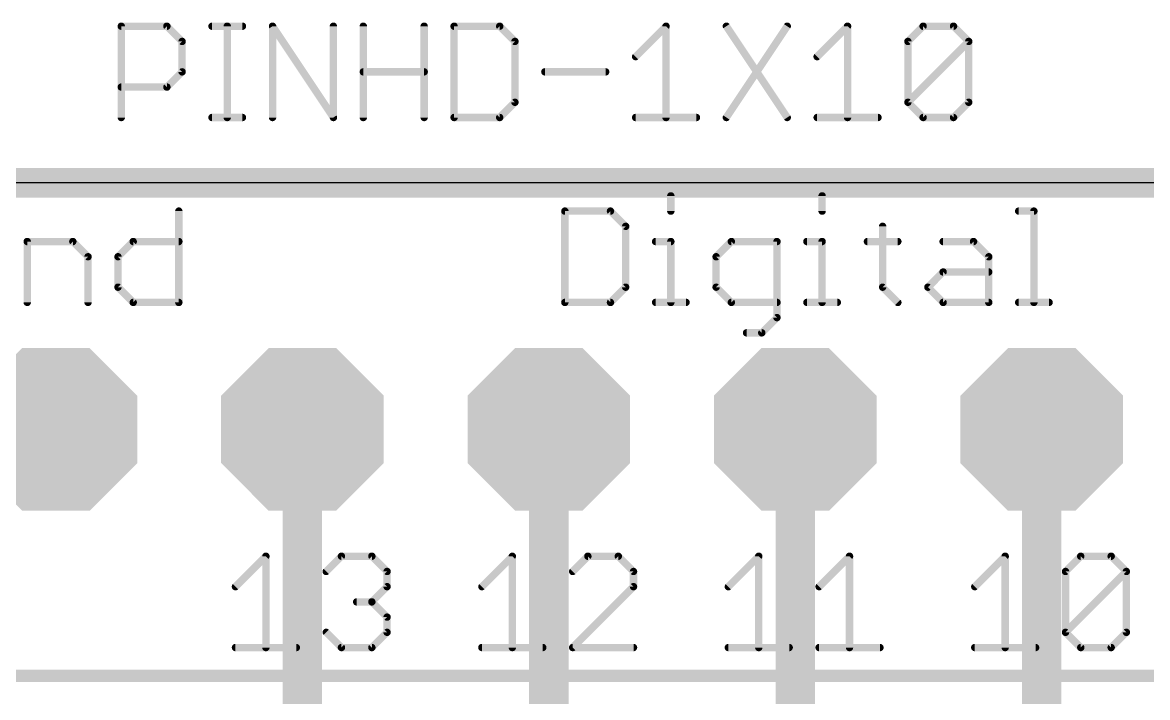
# Model space of a CAD drawing. Extents: x -4.4 to 68.7, y -2.2 to 55.1.
# Drawn here: x 26.07 to 37.67, y 48.04 to 54.99 of the extents above; entities that cross this region are included whole.
import ezdxf

# ---------------------------------------------------------------- set-up
doc = ezdxf.new("R2010")
doc.units = 0
for name, color, linetype in [('16', 132, 'CONTINUOUS'), ('17', 110, 'CONTINUOUS'), ('20', 53, 'CONTINUOUS'), ('21', 40, 'CONTINUOUS'), ('27', 253, 'CONTINUOUS')]:
    doc.layers.add(name, color=color, linetype=linetype)

# ---------------------------------------------------------------- blocks, each defined once
blk = doc.blocks.new('OCTAGONP')
at = {"const_width": 0.5}
blk.add_lwpolyline([(-0.25, -0.1036), (-0.25, 0.1036), (-0.1036, 0.25), (0.1036, 0.25), (0.25, 0.1036), (0.25, -0.1036), (0.1036, -0.25), (-0.1036, -0.25), (-0.25, -0.1036), (-0.25, 0.1036)], dxfattribs=at)

msp = doc.modelspace()

# ---------------------------------------------------------------- linework, layer by layer
at = {"layer": '16'}
for points, const_width in [([(64.516, 53.34), (0, 53.34)], 0.3048), ([(28.956, 50.8), (28.956, 46.99)], 0.4064), ([(31.496, 50.8), (31.496, 46.99)], 0.4064), ([(34.036, 50.8), (34.036, 46.99)], 0.4064), ([(36.576, 50.8), (36.576, 46.99)], 0.4064)]:
    msp.add_lwpolyline(points, dxfattribs=dict(at, const_width=const_width))
at = {"layer": '16', "const_width": 0.2032}
for points in [[(29.0576, 50.8, 1), (28.8544, 50.8)], [(31.5976, 50.8, 1), (31.3944, 50.8)], [(34.1376, 50.8, 1), (33.9344, 50.8)], [(36.6776, 50.8, 1), (36.4744, 50.8)]]:
    msp.add_lwpolyline(points, format="xyb", dxfattribs=at)
at = {"layer": '20'}
msp.add_line((64.516, 53.34), (0, 53.34), dxfattribs=at)
at = {"layer": '21', "const_width": 0.0381}
for points in [[(32.7724, 53.2055, 1), (32.7343, 53.2055)], [(34.3316, 53.2055, 1), (34.2935, 53.2055)], [(27.7013, 53.0487, 1), (27.6632, 53.0487)], [(31.6802, 53.0487, 1), (31.6421, 53.0487)], [(31.6611, 53.0678, 1), (31.6611, 53.0297)], [(32.1449, 53.0622, 1), (32.1179, 53.0352)], [(32.1314, 53.0297, 1), (32.1314, 53.0678)], [(32.7343, 53.0487, 1), (32.7724, 53.0487)], [(34.2935, 53.0487, 1), (34.3316, 53.0487)], [(36.3387, 53.0678, 1), (36.3387, 53.0297)], [(36.5145, 53.0487, 1), (36.4764, 53.0487)], [(36.4955, 53.0297, 1), (36.4955, 53.0678)], [(32.3072, 52.8919, 1), (32.2691, 52.8919)], [(32.2747, 52.8785, 1), (32.3016, 52.9054)], [(34.9553, 52.8919, 1), (34.9172, 52.8919)], [(26.1196, 52.7542, 1), (26.1196, 52.7161)], [(26.1387, 52.7352, 1), (26.1006, 52.7352)], [(26.6034, 52.7486, 1), (26.5764, 52.7217)], [(26.5899, 52.7161, 1), (26.5899, 52.7542)], [(27.2119, 52.7542, 1), (27.2119, 52.7161)], [(27.2254, 52.7217, 1), (27.1984, 52.7486)], [(27.6822, 52.7161, 1), (27.6822, 52.7542)], [(32.5966, 52.7542, 1), (32.5966, 52.7161)], [(32.7724, 52.7352, 1), (32.7343, 52.7352)], [(32.7534, 52.7161, 1), (32.7534, 52.7542)], [(33.3771, 52.7542, 1), (33.3771, 52.7161)], [(33.3905, 52.7217, 1), (33.3636, 52.7486)], [(33.8664, 52.7352, 1), (33.8283, 52.7352)], [(33.8474, 52.7161, 1), (33.8474, 52.7542)], [(34.1558, 52.7542, 1), (34.1558, 52.7161)], [(34.3316, 52.7352, 1), (34.2935, 52.7352)], [(34.3126, 52.7161, 1), (34.3126, 52.7542)], [(34.7795, 52.7542, 1), (34.7795, 52.7161)], [(35.093, 52.7161, 1), (35.093, 52.7542)], [(35.5599, 52.7542, 1), (35.5599, 52.7161)], [(35.8869, 52.7486, 1), (35.86, 52.7217)], [(35.8735, 52.7161, 1), (35.8735, 52.7542)], [(26.7657, 52.5784, 1), (26.7276, 52.5784)], [(26.7332, 52.5649, 1), (26.7602, 52.5919)], [(27.0417, 52.5919, 1), (27.0686, 52.5649)], [(27.0742, 52.5784, 1), (27.0361, 52.5784)], [(33.2393, 52.5784, 1), (33.2012, 52.5784)], [(33.2068, 52.5919, 1), (33.2338, 52.5649)], [(36.0493, 52.5784, 1), (36.0112, 52.5784)], [(36.0168, 52.5649, 1), (36.0437, 52.5919)], [(35.5599, 52.4407, 1), (35.5599, 52.4026)], [(35.5734, 52.4082, 1), (35.5465, 52.4351)], [(36.0302, 52.4026, 1), (36.0302, 52.4407)], [(27.0686, 52.2783, 1), (27.0417, 52.2514)], [(32.3016, 52.2514, 1), (32.2747, 52.2783)], [(33.2338, 52.2783, 1), (33.2068, 52.2514)], [(34.9497, 52.2783, 1), (34.9228, 52.2514)], [(35.4166, 52.2783, 1), (35.3897, 52.2514)], [(35.3897, 52.2783, 1), (35.4166, 52.2514)], [(27.0361, 52.2649, 1), (27.0742, 52.2649)], [(32.2691, 52.2649, 1), (32.3072, 52.2649)], [(33.2012, 52.2649, 1), (33.2393, 52.2649)], [(34.9172, 52.2649, 1), (34.9553, 52.2649)], [(26.1006, 52.1081, 1), (26.1387, 52.1081)], [(26.7276, 52.1081, 1), (26.7657, 52.1081)], [(27.2119, 52.1272, 1), (27.2119, 52.0891)], [(27.1984, 52.0946, 1), (27.2254, 52.1216)], [(27.6632, 52.1081, 1), (27.7013, 52.1081)], [(27.6822, 52.0891, 1), (27.6822, 52.1272)], [(31.6611, 52.1272, 1), (31.6611, 52.0891)], [(31.6421, 52.1081, 1), (31.6802, 52.1081)], [(32.1179, 52.1216, 1), (32.1449, 52.0946)], [(32.1314, 52.0891, 1), (32.1314, 52.1272)], [(32.5966, 52.1272, 1), (32.5966, 52.0891)], [(32.7343, 52.1081, 1), (32.7724, 52.1081)], [(32.9102, 52.0891, 1), (32.9102, 52.1272)], [(33.3771, 52.1272, 1), (33.3771, 52.0891)], [(33.3636, 52.0946, 1), (33.3905, 52.1216)], [(33.8474, 52.0891, 1), (33.8474, 52.1272)], [(34.1558, 52.1272, 1), (34.1558, 52.0891)], [(34.2935, 52.1081, 1), (34.3316, 52.1081)], [(34.4693, 52.0891, 1), (34.4693, 52.1272)], [(35.0796, 52.0946, 1), (35.1065, 52.1216)], [(35.5599, 52.1272, 1), (35.5599, 52.0891)], [(35.5465, 52.0946, 1), (35.5734, 52.1216)], [(36.0112, 52.1081, 1), (36.0493, 52.1081)], [(36.0302, 52.0891, 1), (36.0302, 52.1272)], [(36.3387, 52.1272, 1), (36.3387, 52.0891)], [(36.4764, 52.1081, 1), (36.5145, 52.1081)], [(36.6522, 52.0891, 1), (36.6522, 52.1272)], [(33.8283, 51.9513, 1), (33.8664, 51.9513)], [(33.8608, 51.9379, 1), (33.8339, 51.9648)], [(33.5338, 51.8136, 1), (33.5338, 51.7755)], [(33.6906, 51.7755, 1), (33.6906, 51.8136)], [(33.6771, 51.808, 1), (33.7041, 51.7811)], [(28.5986, 49.4927, 1), (28.5605, 49.4927)], [(28.5931, 49.4792, 1), (28.5661, 49.5062)], [(29.3583, 49.5118, 1), (29.3583, 49.4737)], [(29.3718, 49.4792, 1), (29.3449, 49.5062)], [(29.6854, 49.5062, 1), (29.6584, 49.4792)], [(29.6719, 49.4737, 1), (29.6719, 49.5118)], [(31.1386, 49.4927, 1), (31.1005, 49.4927)], [(31.1331, 49.4792, 1), (31.1061, 49.5062)], [(31.8983, 49.5118, 1), (31.8983, 49.4737)], [(31.9118, 49.4792, 1), (31.8849, 49.5062)], [(32.2254, 49.5062, 1), (32.1984, 49.4792)], [(32.2119, 49.4737, 1), (32.2119, 49.5118)], [(33.6786, 49.4927, 1), (33.6405, 49.4927)], [(33.6731, 49.4792, 1), (33.6461, 49.5062)], [(34.6142, 49.4927, 1), (34.5761, 49.4927)], [(34.6086, 49.4792, 1), (34.5816, 49.5062)], [(36.2186, 49.4927, 1), (36.1805, 49.4927)], [(36.2131, 49.4792, 1), (36.1861, 49.5062)], [(36.9783, 49.5118, 1), (36.9783, 49.4737)], [(36.9918, 49.4792, 1), (36.9649, 49.5062)], [(37.3054, 49.5062, 1), (37.2784, 49.4792)], [(37.2919, 49.4737, 1), (37.2919, 49.5118)], [(29.1881, 49.3494, 1), (29.2151, 49.3225)], [(29.8477, 49.3359, 1), (29.8096, 49.3359)], [(29.8152, 49.3225, 1), (29.8421, 49.3494)], [(31.7281, 49.3494, 1), (31.7551, 49.3225)], [(32.3877, 49.3359, 1), (32.3496, 49.3359)], [(32.3552, 49.3225, 1), (32.3821, 49.3494)], [(36.8406, 49.3359, 1), (36.8025, 49.3359)], [(36.8081, 49.3494, 1), (36.8351, 49.3225)], [(37.4677, 49.3359, 1), (37.4296, 49.3359)], [(37.4621, 49.3225, 1), (37.4352, 49.3494)], [(37.4352, 49.3225, 1), (37.4621, 49.3494)], [(28.2526, 49.1926, 1), (28.2795, 49.1657)], [(29.8096, 49.1792, 1), (29.8477, 49.1792)], [(29.8421, 49.1657, 1), (29.8152, 49.1926)], [(30.7926, 49.1926, 1), (30.8195, 49.1657)], [(32.3496, 49.1792, 1), (32.3877, 49.1792)], [(32.3821, 49.1657, 1), (32.3552, 49.1926)], [(33.3326, 49.1926, 1), (33.3595, 49.1657)], [(34.2681, 49.1926, 1), (34.2951, 49.1657)], [(35.8726, 49.1926, 1), (35.8995, 49.1657)], [(29.5151, 49.0415, 1), (29.5151, 49.0034)], [(29.6854, 49.0359, 1), (29.6584, 49.0089)], [(29.6584, 49.0359, 1), (29.6854, 49.0089)], [(29.6719, 49.0034, 1), (29.6719, 49.0415)], [(29.8477, 48.8656, 1), (29.8096, 48.8656)], [(29.8152, 48.8522, 1), (29.8421, 48.8791)], [(29.2151, 48.7223, 1), (29.1881, 48.6954)], [(29.8096, 48.7089, 1), (29.8477, 48.7089)], [(29.8421, 48.6954, 1), (29.8152, 48.7223)], [(36.8351, 48.7223, 1), (36.8081, 48.6954)], [(36.8081, 48.7223, 1), (36.8351, 48.6954)], [(36.8025, 48.7089, 1), (36.8406, 48.7089)], [(37.4296, 48.7089, 1), (37.4677, 48.7089)], [(37.4621, 48.6954, 1), (37.4352, 48.7223)], [(28.2661, 48.5712, 1), (28.2661, 48.5331)], [(28.8931, 48.5331, 1), (28.8931, 48.5712)], [(29.3583, 48.5712, 1), (29.3583, 48.5331)], [(29.6719, 48.5331, 1), (29.6719, 48.5712)], [(30.8061, 48.5712, 1), (30.8061, 48.5331)], [(31.4331, 48.5331, 1), (31.4331, 48.5712)], [(31.7416, 48.5712, 1), (31.7416, 48.5331)], [(32.3687, 48.5331, 1), (32.3687, 48.5712)], [(33.3461, 48.5712, 1), (33.3461, 48.5331)], [(33.9731, 48.5331, 1), (33.9731, 48.5712)], [(34.2816, 48.5712, 1), (34.2816, 48.5331)], [(34.9087, 48.5331, 1), (34.9087, 48.5712)], [(35.8861, 48.5712, 1), (35.8861, 48.5331)], [(36.5131, 48.5331, 1), (36.5131, 48.5712)], [(36.9783, 48.5712, 1), (36.9783, 48.5331)], [(37.2919, 48.5331, 1), (37.2919, 48.5712)], [(28.5605, 48.5521, 1), (28.5986, 48.5521)], [(29.3449, 48.5386, 1), (29.3718, 48.5656)], [(29.6584, 48.5656, 1), (29.6854, 48.5386)], [(31.1005, 48.5521, 1), (31.1386, 48.5521)], [(31.7281, 48.5656, 1), (31.7551, 48.5386)], [(33.6405, 48.5521, 1), (33.6786, 48.5521)], [(34.5761, 48.5521, 1), (34.6142, 48.5521)], [(36.1805, 48.5521, 1), (36.2186, 48.5521)], [(36.9649, 48.5386, 1), (36.9918, 48.5656)], [(37.2784, 48.5656, 1), (37.3054, 48.5386)]]:
    msp.add_lwpolyline(points, format="xyb", dxfattribs=at)
at = {"layer": '21'}
for points, const_width in [([(32.7534, 53.2055), (32.7534, 53.0487)], 0.0762), ([(34.3126, 53.2055), (34.3126, 53.0487)], 0.0762), ([(27.6822, 53.0487), (27.6822, 52.1081)], 0.0762), ([(31.6611, 53.0487), (31.6611, 52.1081)], 0.0762), ([(32.1314, 53.0487), (31.6611, 53.0487)], 0.0762), ([(32.2882, 52.8919), (32.1314, 53.0487)], 0.0762), ([(36.3387, 53.0487), (36.4955, 53.0487)], 0.0762), ([(36.4955, 53.0487), (36.4955, 52.1081)], 0.0762), ([(32.2882, 52.2649), (32.2882, 52.8919)], 0.0762), ([(34.9363, 52.8919), (34.9363, 52.2649)], 0.0762), ([(26.1196, 52.1081), (26.1196, 52.7352)], 0.0762), ([(26.1196, 52.7352), (26.5899, 52.7352)], 0.0762), ([(26.5899, 52.7352), (26.7467, 52.5784)], 0.0762), ([(27.0551, 52.5784), (27.2119, 52.7352)], 0.0762), ([(27.2119, 52.7352), (27.6822, 52.7352)], 0.0762), ([(32.5966, 52.7352), (32.7534, 52.7352)], 0.0762), ([(32.7534, 52.7352), (32.7534, 52.1081)], 0.0762), ([(33.3771, 52.7352), (33.2203, 52.5784)], 0.0762), ([(33.8474, 52.7352), (33.3771, 52.7352)], 0.0762), ([(33.8474, 51.9513), (33.8474, 52.7352)], 0.0762), ([(34.1558, 52.7352), (34.3126, 52.7352)], 0.0762), ([(34.3126, 52.7352), (34.3126, 52.1081)], 0.0762), ([(34.7795, 52.7352), (35.093, 52.7352)], 0.0762), ([(35.5599, 52.7352), (35.8735, 52.7352)], 0.0762), ([(35.8735, 52.7352), (36.0302, 52.5784)], 0.0762), ([(26.7467, 52.5784), (26.7467, 52.1081)], 0.0762), ([(27.0551, 52.2649), (27.0551, 52.5784)], 0.0762), ([(33.2203, 52.5784), (33.2203, 52.2649)], 0.0762), ([(36.0302, 52.5784), (36.0302, 52.1081)], 0.0762), ([(35.4032, 52.2649), (35.5599, 52.4216)], 0.0762), ([(35.5599, 52.4216), (36.0302, 52.4216)], 0.0762), ([(27.2119, 52.1081), (27.0551, 52.2649)], 0.0762), ([(32.1314, 52.1081), (32.2882, 52.2649)], 0.0762), ([(33.2203, 52.2649), (33.3771, 52.1081)], 0.0762), ([(34.9363, 52.2649), (35.093, 52.1081)], 0.0762), ([(35.5599, 52.1081), (35.4032, 52.2649)], 0.0762), ([(27.6822, 52.1081), (27.2119, 52.1081)], 0.0762), ([(31.6611, 52.1081), (32.1314, 52.1081)], 0.0762), ([(32.5966, 52.1081), (32.9102, 52.1081)], 0.0762), ([(33.3771, 52.1081), (33.8474, 52.1081)], 0.0762), ([(34.1558, 52.1081), (34.4693, 52.1081)], 0.0762), ([(36.0302, 52.1081), (35.5599, 52.1081)], 0.0762), ([(36.3387, 52.1081), (36.6522, 52.1081)], 0.0762), ([(33.6906, 51.7946), (33.8474, 51.9513)], 0.0762), ([(33.5338, 51.7946), (33.6906, 51.7946)], 0.0762), ([(28.2661, 49.1792), (28.5796, 49.4927)], 0.0762), ([(28.5796, 49.4927), (28.5796, 48.5521)], 0.0762), ([(29.2016, 49.3359), (29.3583, 49.4927)], 0.0762), ([(29.3583, 49.4927), (29.6719, 49.4927)], 0.0762), ([(29.6719, 49.4927), (29.8286, 49.3359)], 0.0762), ([(30.8061, 49.1792), (31.1196, 49.4927)], 0.0762), ([(31.1196, 49.4927), (31.1196, 48.5521)], 0.0762), ([(31.8983, 49.4927), (31.7416, 49.3359)], 0.0762), ([(32.2119, 49.4927), (31.8983, 49.4927)], 0.0762), ([(32.3687, 49.3359), (32.2119, 49.4927)], 0.0762), ([(33.3461, 49.1792), (33.6596, 49.4927)], 0.0762), ([(33.6596, 49.4927), (33.6596, 48.5521)], 0.0762), ([(34.2816, 49.1792), (34.5951, 49.4927)], 0.0762), ([(34.5951, 49.4927), (34.5951, 48.5521)], 0.0762), ([(35.8861, 49.1792), (36.1996, 49.4927)], 0.0762), ([(36.1996, 49.4927), (36.1996, 48.5521)], 0.0762), ([(36.8216, 49.3359), (36.9783, 49.4927)], 0.0762), ([(36.9783, 49.4927), (37.2919, 49.4927)], 0.0762), ([(37.2919, 49.4927), (37.4487, 49.3359)], 0.0762), ([(29.8286, 49.3359), (29.8286, 49.1792)], 0.0762), ([(32.3687, 49.1792), (32.3687, 49.3359)], 0.0762), ([(36.8216, 48.7089), (36.8216, 49.3359)], 0.0762), ([(36.8216, 48.7089), (37.4487, 49.3359)], 0.0762), ([(37.4487, 49.3359), (37.4487, 48.7089)], 0.0762), ([(29.8286, 49.1792), (29.6719, 49.0224)], 0.0762), ([(31.7416, 48.5521), (32.3687, 49.1792)], 0.0762), ([(29.6719, 49.0224), (29.5151, 49.0224)], 0.0762), ([(29.6719, 49.0224), (29.8286, 48.8656)], 0.0762), ([(29.8286, 48.8656), (29.8286, 48.7089)], 0.0762), ([(29.3583, 48.5521), (29.2016, 48.7089)], 0.0762), ([(29.8286, 48.7089), (29.6719, 48.5521)], 0.0762), ([(36.9783, 48.5521), (36.8216, 48.7089)], 0.0762), ([(37.4487, 48.7089), (37.2919, 48.5521)], 0.0762), ([(28.2661, 48.5521), (28.8931, 48.5521)], 0.0762), ([(29.6719, 48.5521), (29.3583, 48.5521)], 0.0762), ([(30.8061, 48.5521), (31.4331, 48.5521)], 0.0762), ([(32.3687, 48.5521), (31.7416, 48.5521)], 0.0762), ([(33.3461, 48.5521), (33.9731, 48.5521)], 0.0762), ([(34.2816, 48.5521), (34.9087, 48.5521)], 0.0762), ([(35.8861, 48.5521), (36.5131, 48.5521)], 0.0762), ([(37.2919, 48.5521), (36.9783, 48.5521)], 0.0762), ([(17.526, 48.26), (42.926, 48.26)], 0.127)]:
    msp.add_lwpolyline(points, dxfattribs=dict(at, const_width=const_width))
at = {"layer": '27', "const_width": 0.0762}
for points in [[(27.0891, 54.0131), (27.0891, 54.9537)], [(27.0891, 54.9537), (27.5594, 54.9537)], [(27.5594, 54.9537), (27.7162, 54.7969)], [(28.0246, 54.9537), (28.3382, 54.9537)], [(28.1814, 54.0131), (28.1814, 54.9537)], [(28.6483, 54.0131), (28.6483, 54.9537)], [(28.6483, 54.9537), (29.2754, 54.0131)], [(29.2754, 54.0131), (29.2754, 54.9537)], [(29.5838, 54.0131), (29.5838, 54.9537)], [(30.2109, 54.9537), (30.2109, 54.0131)], [(30.5193, 54.9537), (30.5193, 54.0131)], [(30.9896, 54.9537), (30.5193, 54.9537)], [(31.1464, 54.7969), (30.9896, 54.9537)], [(32.3904, 54.6402), (32.7039, 54.9537)], [(32.7039, 54.9537), (32.7039, 54.0131)], [(33.3259, 54.9537), (33.953, 54.0131)], [(33.953, 54.9537), (33.3259, 54.0131)], [(34.2614, 54.6402), (34.5749, 54.9537)], [(34.5749, 54.9537), (34.5749, 54.0131)], [(35.1969, 54.7969), (35.3537, 54.9537)], [(35.3537, 54.9537), (35.6672, 54.9537)], [(35.6672, 54.9537), (35.824, 54.7969)], [(27.7162, 54.7969), (27.7162, 54.4834)], [(31.1464, 54.1699), (31.1464, 54.7969)], [(35.1969, 54.1699), (35.1969, 54.7969)], [(35.1969, 54.1699), (35.824, 54.7969)], [(35.824, 54.7969), (35.824, 54.1699)], [(27.7162, 54.4834), (27.5594, 54.3266)], [(29.5838, 54.4834), (30.2109, 54.4834)], [(31.4549, 54.4834), (32.0819, 54.4834)], [(27.5594, 54.3266), (27.0891, 54.3266)], [(30.9896, 54.0131), (31.1464, 54.1699)], [(35.3537, 54.0131), (35.1969, 54.1699)], [(35.824, 54.1699), (35.6672, 54.0131)], [(28.0246, 54.0131), (28.3382, 54.0131)], [(30.5193, 54.0131), (30.9896, 54.0131)], [(32.3904, 54.0131), (33.0174, 54.0131)], [(34.2614, 54.0131), (34.8885, 54.0131)], [(35.6672, 54.0131), (35.3537, 54.0131)]]:
    msp.add_lwpolyline(points, dxfattribs=at)
at = {"layer": '27', "const_width": 0.0381}
for points in [[(27.0891, 54.9728, 1), (27.0891, 54.9347)], [(27.1082, 54.9537, 1), (27.0701, 54.9537)], [(27.5729, 54.9672, 1), (27.5459, 54.9402)], [(27.5594, 54.9347, 1), (27.5594, 54.9728)], [(28.0246, 54.9728, 1), (28.0246, 54.9347)], [(28.2004, 54.9537, 1), (28.1623, 54.9537)], [(28.3382, 54.9347, 1), (28.3382, 54.9728)], [(28.6641, 54.9643, 1), (28.6324, 54.9431)], [(28.6673, 54.9537, 1), (28.6292, 54.9537)], [(29.2944, 54.9537, 1), (29.2563, 54.9537)], [(29.6029, 54.9537, 1), (29.5648, 54.9537)], [(30.2299, 54.9537, 1), (30.1918, 54.9537)], [(30.5384, 54.9537, 1), (30.5003, 54.9537)], [(30.5193, 54.9728, 1), (30.5193, 54.9347)], [(31.0031, 54.9672, 1), (30.9762, 54.9402)], [(30.9896, 54.9347, 1), (30.9896, 54.9728)], [(32.723, 54.9537, 1), (32.6849, 54.9537)], [(32.7174, 54.9402, 1), (32.6904, 54.9672)], [(33.3417, 54.9643, 1), (33.31, 54.9431)], [(33.9688, 54.9431, 1), (33.9371, 54.9643)], [(34.594, 54.9537, 1), (34.5559, 54.9537)], [(34.5884, 54.9402, 1), (34.5615, 54.9672)], [(35.3537, 54.9728, 1), (35.3537, 54.9347)], [(35.3672, 54.9402, 1), (35.3402, 54.9672)], [(35.6807, 54.9672, 1), (35.6538, 54.9402)], [(35.6672, 54.9347, 1), (35.6672, 54.9728)], [(27.7352, 54.7969, 1), (27.6971, 54.7969)], [(27.7027, 54.7835, 1), (27.7296, 54.8104)], [(31.1655, 54.7969, 1), (31.1274, 54.7969)], [(31.1329, 54.7835, 1), (31.1599, 54.8104)], [(35.216, 54.7969, 1), (35.1779, 54.7969)], [(35.1835, 54.8104, 1), (35.2104, 54.7835)], [(35.843, 54.7969, 1), (35.8049, 54.7969)], [(35.8375, 54.7835, 1), (35.8105, 54.8104)], [(35.8105, 54.7835, 1), (35.8375, 54.8104)], [(32.3769, 54.6536, 1), (32.4038, 54.6267)], [(34.2479, 54.6536, 1), (34.2749, 54.6267)], [(27.6971, 54.4834, 1), (27.7352, 54.4834)], [(27.7296, 54.4699, 1), (27.7027, 54.4969)], [(29.5838, 54.5025, 1), (29.5838, 54.4644)], [(30.2109, 54.4644, 1), (30.2109, 54.5025)], [(31.4549, 54.5025, 1), (31.4549, 54.4644)], [(32.0819, 54.4644, 1), (32.0819, 54.5025)], [(27.0891, 54.3457, 1), (27.0891, 54.3076)], [(27.5459, 54.3401, 1), (27.5729, 54.3132)], [(27.5594, 54.3076, 1), (27.5594, 54.3457)], [(31.1274, 54.1699, 1), (31.1655, 54.1699)], [(31.1599, 54.1564, 1), (31.1329, 54.1833)], [(35.2104, 54.1833, 1), (35.1835, 54.1564)], [(35.1835, 54.1833, 1), (35.2104, 54.1564)], [(35.1779, 54.1699, 1), (35.216, 54.1699)], [(35.8049, 54.1699, 1), (35.843, 54.1699)], [(35.8375, 54.1564, 1), (35.8105, 54.1833)], [(28.0246, 54.0322, 1), (28.0246, 53.9941)], [(28.3382, 53.9941, 1), (28.3382, 54.0322)], [(29.2595, 54.0025, 1), (29.2912, 54.0237)], [(30.5193, 54.0322, 1), (30.5193, 53.9941)], [(30.9762, 54.0266, 1), (31.0031, 53.9996)], [(30.9896, 53.9941, 1), (30.9896, 54.0322)], [(32.3904, 54.0322, 1), (32.3904, 53.9941)], [(33.0174, 53.9941, 1), (33.0174, 54.0322)], [(33.31, 54.0237, 1), (33.3417, 54.0025)], [(33.9371, 54.0025, 1), (33.9688, 54.0237)], [(34.2614, 54.0322, 1), (34.2614, 53.9941)], [(34.8885, 53.9941, 1), (34.8885, 54.0322)], [(35.3537, 54.0322, 1), (35.3537, 53.9941)], [(35.3402, 53.9996, 1), (35.3672, 54.0266)], [(35.6538, 54.0266, 1), (35.6807, 53.9996)], [(35.6672, 53.9941, 1), (35.6672, 54.0322)], [(27.0701, 54.0131, 1), (27.1082, 54.0131)], [(28.1623, 54.0131, 1), (28.2004, 54.0131)], [(28.6292, 54.0131, 1), (28.6673, 54.0131)], [(29.2563, 54.0131, 1), (29.2944, 54.0131)], [(29.5648, 54.0131, 1), (29.6029, 54.0131)], [(30.1918, 54.0131, 1), (30.2299, 54.0131)], [(30.5003, 54.0131, 1), (30.5384, 54.0131)], [(32.6849, 54.0131, 1), (32.723, 54.0131)], [(34.5559, 54.0131, 1), (34.594, 54.0131)]]:
    msp.add_lwpolyline(points, format="xyb", dxfattribs=at)

# ---------------------------------------------------------------- block references
at = {"layer": '17', "xscale": 1.6764, "yscale": 1.6764}
for p in [(26.416, 50.8), (26.416, 50.8), (28.956, 50.8), (28.956, 50.8), (31.496, 50.8), (31.496, 50.8), (34.036, 50.8), (34.036, 50.8), (36.576, 50.8), (36.576, 50.8)]:
    msp.add_blockref('OCTAGONP', p, dxfattribs=at)

doc.saveas('drawing.dxf')
